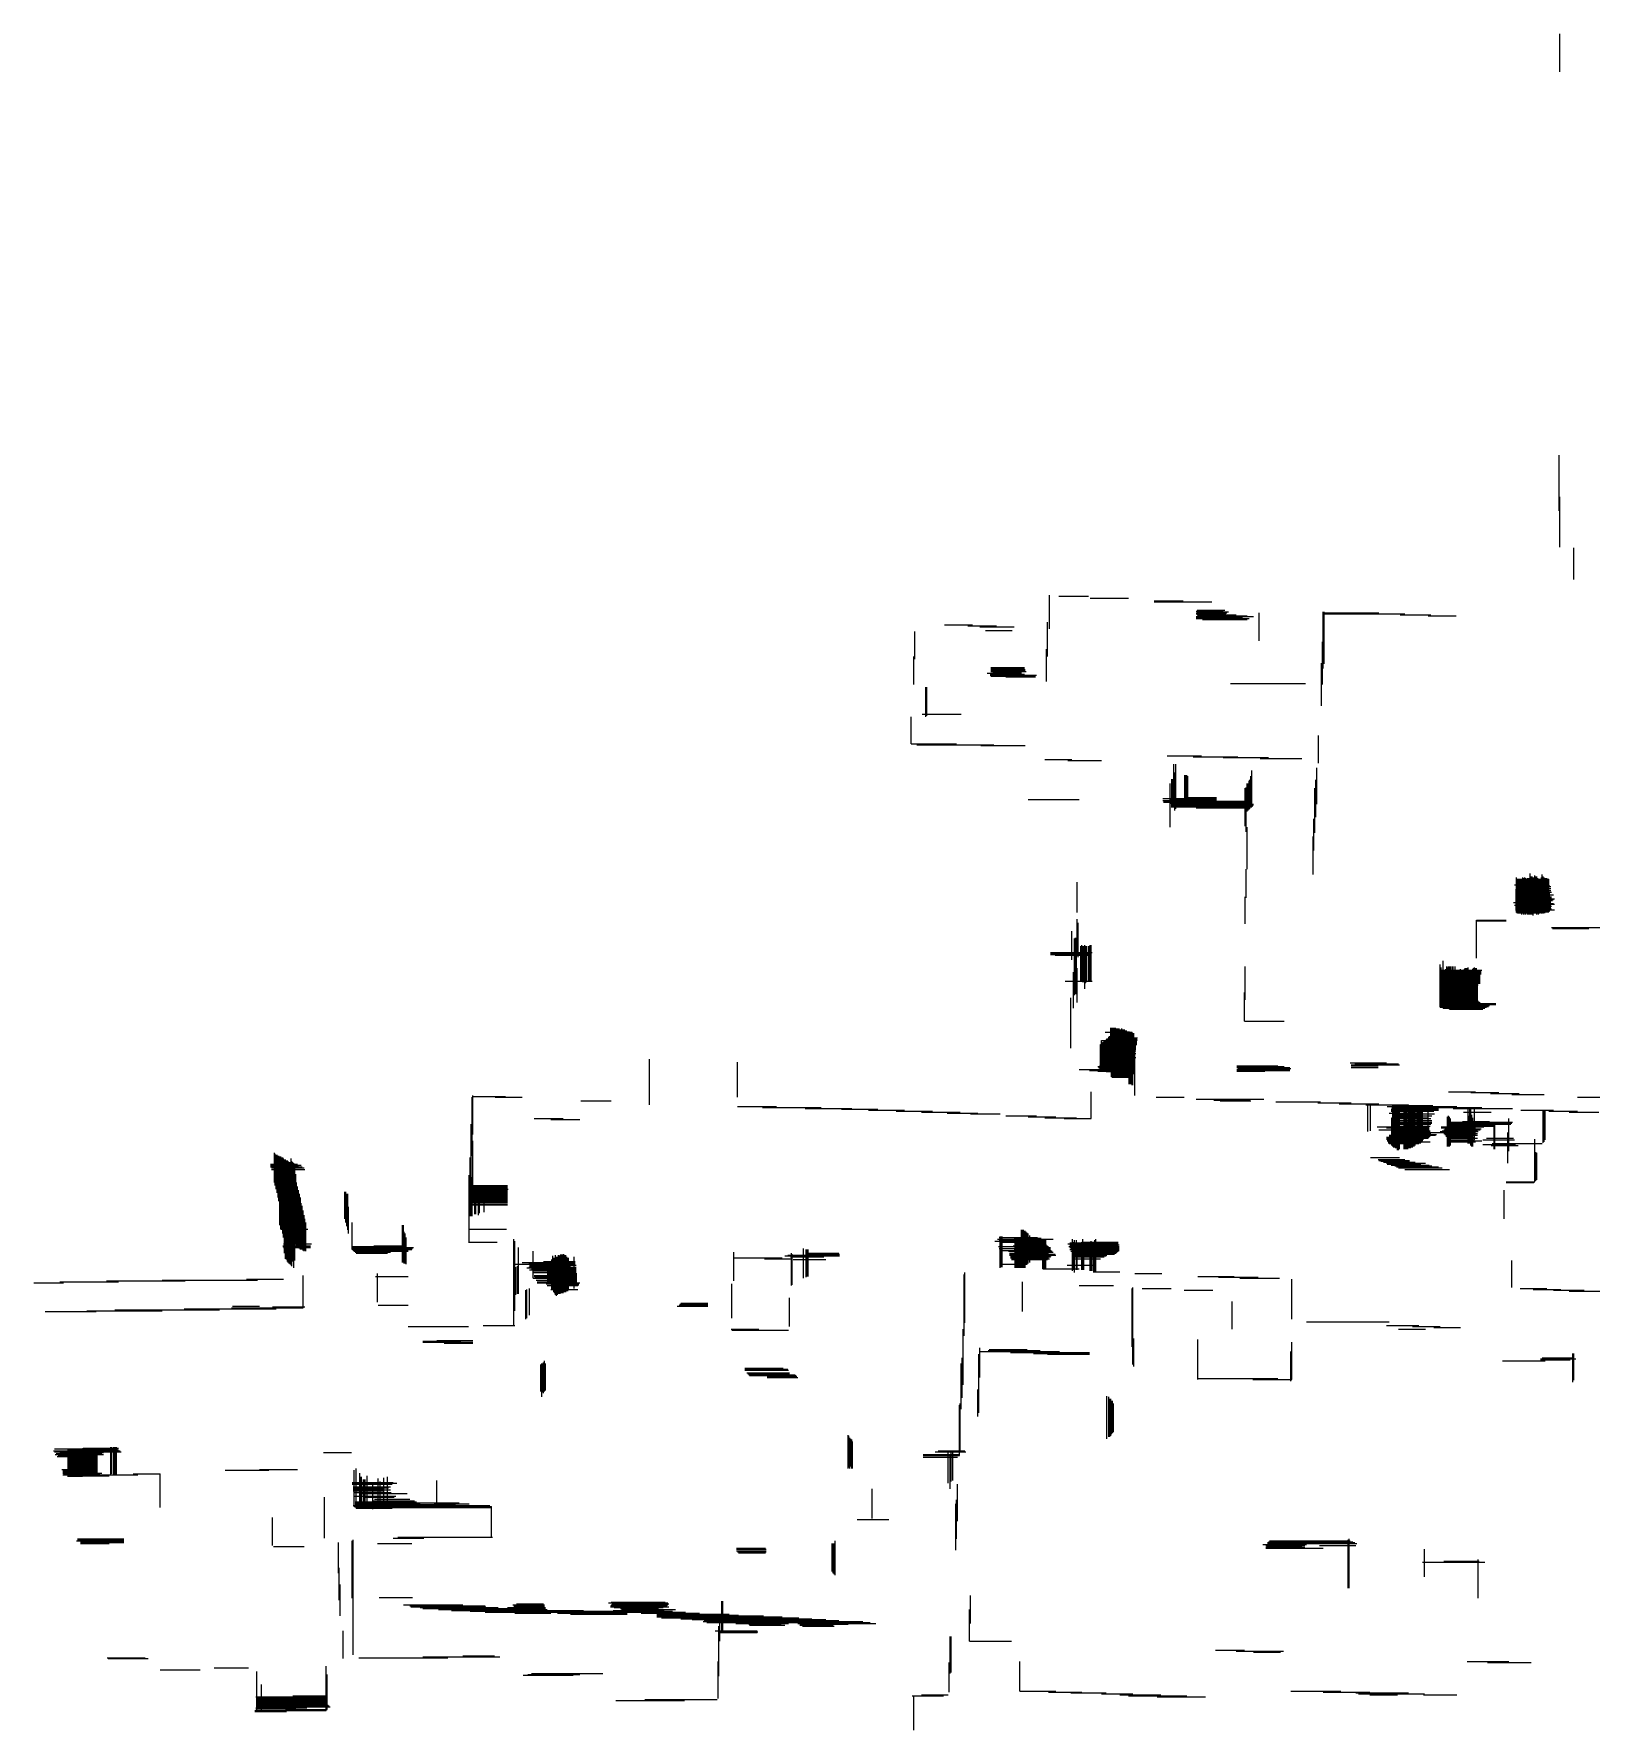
# Model space of a CAD drawing. Extents: x -17.4 to 24.4, y -13.4 to 16.4.
# Drawn here: x -17.36 to -0.58, y -13.03 to 5.25 of the extents above; entities that cross this region are included whole.
import ezdxf

# ---------------------------------------------------------------- set-up
doc = ezdxf.new("R2010")
doc.units = 0
doc.layers.add('1-0_REZ', color=7, linetype='CONTINUOUS')

msp = doc.modelspace()

# ---------------------------------------------------------------- linework, layer by layer
at = {"layer": '1-0_REZ'}
for p, q in [((-0.92, 4.84), (-0.92, 5.25)), ((-0.93, 0.11), (-0.93, 0.71)), ((-0.92, -0.28), (-0.92, 0.26)), ((-0.77, -0.63), (-0.77, -0.29)), ((-6.42, -1.16), (-6.42, -0.8)), ((-6.32, -0.81), (-6, -0.81)), ((-5.98, -0.83), (-5.57, -0.83)), ((-5.29, -0.86), (-4.98, -0.86)), ((-5.29, -0.87), (-4.67, -0.87)), ((-6.44, -1.46), (-6.44, -1.09)), ((-4.84, -0.97), (-4.55, -0.97)), ((-4.84, -0.99), (-4.51, -0.99)), ((-4.84, -1), (-4.52, -1)), ((-4.84, -1.03), (-4.22, -1.03)), ((-4.84, -1.04), (-4.34, -1.04)), ((-4.84, -1.05), (-4.27, -1.05)), ((-4.83, -0.96), (-4.53, -0.96)), ((-4.83, -0.98), (-4.49, -0.98)), ((-4.83, -1.01), (-4.41, -1.01)), ((-4.82, -1.02), (-4.29, -1.02)), ((-4.77, -1.06), (-4.29, -1.06)), ((-4.16, -1.29), (-4.16, -0.99)), ((-3.47, -1.59), (-3.47, -0.98)), ((-3.46, -1.54), (-3.46, -0.98)), ((-3.46, -0.99), (-2.87, -0.99)), ((-3.46, -1), (-2.59, -1)), ((-2.64, -1.01), (-2.31, -1.01)), ((-2.34, -1.02), (-2.04, -1.02)), ((-7.87, -1.49), (-7.87, -1.19)), ((-7.55, -1.12), (-7.25, -1.12)), ((-7.3, -1.13), (-6.99, -1.13)), ((-7.17, -1.14), (-6.8, -1.14)), ((-7.11, -1.18), (-6.82, -1.18)), ((-7.88, -1.76), (-7.88, -1.46)), ((-6.45, -1.73), (-6.45, -1.38)), ((-3.48, -1.76), (-3.48, -1.3)), ((-7.09, -1.64), (-6.72, -1.64)), ((-7.05, -1.58), (-6.69, -1.58)), ((-7.05, -1.59), (-6.69, -1.59)), ((-7.05, -1.6), (-6.68, -1.6)), ((-7.05, -1.61), (-6.68, -1.61)), ((-7.05, -1.62), (-6.67, -1.62)), ((-7.03, -1.63), (-6.72, -1.63)), ((-3.49, -1.99), (-3.49, -1.53)), ((-7.75, -2.11), (-7.75, -1.79)), ((-7.74, -2.1), (-7.74, -1.79)), ((-7.06, -1.65), (-6.69, -1.65)), ((-7.06, -1.66), (-6.56, -1.66)), ((-7.05, -1.67), (-6.57, -1.67)), ((-6.89, -1.68), (-6.57, -1.68)), ((-4.47, -1.75), (-3.66, -1.75)), ((-7.91, -2.4), (-7.91, -2.11)), ((-7.79, -2.08), (-7.37, -2.08)), ((-3.52, -2.61), (-3.52, -2.31)), ((-7.91, -2.4), (-7.42, -2.4)), ((-7.85, -2.41), (-7.02, -2.41)), ((-7.16, -2.42), (-6.68, -2.42)), ((-5.15, -2.53), (-4.78, -2.53)), ((-4.87, -2.54), (-4.39, -2.54)), ((-4.55, -2.55), (-4.06, -2.55)), ((-6.47, -2.57), (-6.18, -2.57)), ((-6.22, -2.58), (-5.86, -2.58)), ((-5.08, -3.08), (-5.08, -2.62)), ((-5.07, -3.12), (-5.07, -2.71)), ((-5.06, -3.1), (-5.06, -2.62)), ((-4.96, -3.08), (-4.96, -2.74)), ((-4.95, -3.08), (-4.95, -2.74)), ((-4.94, -3.08), (-4.94, -2.74)), ((-4.24, -3.08), (-4.24, -2.69)), ((-4.15, -2.56), (-3.7, -2.56)), ((-3.54, -3.05), (-3.54, -2.66)), ((-5.12, -3.3), (-5.12, -2.83)), ((-5.1, -3.08), (-5.1, -2.78)), ((-5.09, -3.08), (-5.09, -2.78)), ((-4.93, -3.08), (-4.93, -2.75)), ((-4.31, -3.29), (-4.31, -2.88)), ((-4.3, -3.35), (-4.3, -2.87)), ((-4.29, -3.13), (-4.29, -2.83)), ((-4.28, -3.12), (-4.28, -2.83)), ((-4.27, -3.11), (-4.27, -2.8)), ((-4.26, -3.1), (-4.26, -2.79)), ((-4.25, -3.08), (-4.25, -2.75)), ((-3.56, -3.36), (-3.56, -2.88)), ((-3.55, -3.19), (-3.55, -2.79)), ((-6.65, -3), (-6.1, -3)), ((-5.2, -2.99), (-4.62, -2.99)), ((-5.2, -3.01), (-4.62, -3.01)), ((-5.19, -3.02), (-4.24, -3.02)), ((-5.19, -3.03), (-4.24, -3.03)), ((-5.12, -3), (-4.62, -3)), ((-5.12, -3.04), (-4.24, -3.04)), ((-5.11, -3.05), (-4.22, -3.05)), ((-5.11, -3.06), (-4.22, -3.06)), ((-5.11, -3.07), (-4.23, -3.07)), ((-5.11, -3.08), (-4.24, -3.08)), ((-4.97, -2.98), (-4.62, -2.98)), ((-4.84, -3.09), (-4.26, -3.09)), ((-3.57, -3.55), (-3.57, -3.21)), ((-4.29, -3.75), (-4.29, -3.3)), ((-3.58, -3.81), (-3.58, -3.4)), ((-4.3, -4.06), (-4.3, -3.75)), ((-1.24, -4.24), (-1.24, -3.8)), ((-1.23, -4.24), (-1.23, -3.83)), ((-1.22, -4.24), (-1.22, -3.83)), ((-1.19, -4.23), (-1.19, -3.82)), ((-1.18, -4.23), (-1.18, -3.83)), ((-1.17, -4.24), (-1.17, -3.83)), ((-1.11, -4.22), (-1.11, -3.81)), ((-1.1, -4.23), (-1.1, -3.83)), ((-6.12, -4.22), (-6.12, -3.89)), ((-1.41, -3.92), (-1.04, -3.92)), ((-1.4, -3.97), (-1.04, -3.97)), ((-1.4, -3.98), (-1.02, -3.98)), ((-1.4, -3.99), (-1.04, -3.99)), ((-1.4, -4), (-1.01, -4)), ((-1.4, -4.01), (-1.03, -4.01)), ((-1.4, -4.02), (-1.03, -4.02)), ((-1.39, -4.22), (-1.39, -3.84)), ((-1.39, -3.88), (-1.07, -3.88)), ((-1.39, -3.95), (-1.04, -3.95)), ((-1.39, -3.96), (-1.02, -3.96)), ((-1.38, -3.86), (-1.04, -3.86)), ((-1.38, -4.21), (-1.38, -3.86)), ((-1.38, -3.93), (-1.03, -3.93)), ((-1.38, -3.94), (-1.02, -3.94)), ((-1.37, -3.87), (-1.07, -3.87)), ((-1.37, -4.23), (-1.37, -3.87)), ((-1.36, -4.23), (-1.36, -3.87)), ((-1.35, -4.23), (-1.35, -3.86)), ((-1.34, -4.23), (-1.34, -3.87)), ((-1.33, -4.24), (-1.33, -3.87)), ((-1.32, -4.23), (-1.32, -3.84)), ((-1.31, -4.24), (-1.31, -3.85)), ((-1.3, -4.23), (-1.3, -3.84)), ((-1.29, -4.24), (-1.29, -3.85)), ((-1.28, -4.23), (-1.28, -3.86)), ((-1.27, -4.24), (-1.27, -3.85)), ((-1.26, -4.24), (-1.26, -3.85)), ((-1.25, -4.24), (-1.25, -3.85)), ((-1.21, -4.25), (-1.21, -3.84)), ((-1.2, -4.23), (-1.2, -3.84)), ((-1.16, -4.23), (-1.16, -3.85)), ((-1.15, -4.24), (-1.15, -3.86)), ((-1.14, -4.23), (-1.14, -3.86)), ((-1.13, -4.22), (-1.13, -3.86)), ((-1.12, -4.23), (-1.12, -3.84)), ((-1.09, -4.21), (-1.09, -3.84)), ((-1.08, -4.22), (-1.08, -3.85)), ((-1.07, -4.21), (-1.07, -3.85)), ((-1.06, -4.21), (-1.06, -3.85)), ((-1.05, -4.21), (-1.05, -3.86)), ((-1.04, -4.21), (-1.04, -3.86)), ((-4.31, -4.34), (-4.31, -4.05)), ((-1.42, -4.11), (-1.02, -4.11)), ((-1.41, -4.14), (-1.02, -4.14)), ((-1.4, -4.03), (-0.99, -4.03)), ((-1.4, -4.04), (-1.03, -4.04)), ((-1.4, -4.05), (-1.01, -4.05)), ((-1.4, -4.06), (-1.01, -4.06)), ((-1.4, -4.07), (-0.98, -4.07)), ((-1.4, -4.08), (-0.99, -4.08)), ((-1.4, -4.09), (-1, -4.09)), ((-1.4, -4.1), (-1.02, -4.1)), ((-1.4, -4.12), (-0.99, -4.12)), ((-1.4, -4.13), (-0.98, -4.13)), ((-1.4, -4.15), (-1.01, -4.15)), ((-1.4, -4.16), (-1.02, -4.16)), ((-1.4, -4.17), (-1.02, -4.17)), ((-1.4, -4.18), (-1.01, -4.18)), ((-1.4, -4.19), (-0.98, -4.19)), ((-1.39, -4.2), (-1.03, -4.2)), ((-6.12, -4.65), (-6.12, -4.29)), ((-6.11, -4.7), (-6.11, -4.33)), ((-1.82, -4.3), (-1.5, -4.3)), ((-1.82, -4.71), (-1.82, -4.3)), ((-1.82, -4.31), (-1.5, -4.31)), ((-1.39, -4.22), (-1.08, -4.22)), ((-1.38, -4.21), (-1.04, -4.21)), ((-1.01, -4.38), (-0.23, -4.38)), ((-6.18, -4.73), (-6.18, -4.42)), ((-6.15, -5.11), (-6.15, -4.5)), ((-6.14, -5.1), (-6.14, -4.49)), ((-6.13, -5.1), (-6.13, -4.49)), ((-6.07, -4.96), (-6.07, -4.57)), ((-6.04, -5.04), (-6.04, -4.57)), ((-5.98, -4.96), (-5.98, -4.57)), ((-5.97, -4.96), (-5.97, -4.57)), ((-1, -4.39), (-0.61, -4.39)), ((-6.41, -4.65), (-5.96, -4.65)), ((-6.41, -4.66), (-6, -4.66)), ((-6.41, -4.67), (-5.98, -4.67)), ((-6.36, -4.68), (-5.98, -4.68)), ((-6.08, -4.95), (-6.08, -4.58)), ((-6.06, -4.97), (-6.06, -4.58)), ((-6.05, -4.97), (-6.05, -4.58)), ((-6.03, -4.98), (-6.03, -4.58)), ((-6.02, -4.97), (-6.02, -4.58)), ((-6, -4.96), (-6, -4.58)), ((-5.99, -4.95), (-5.99, -4.58)), ((-2.18, -5.25), (-2.18, -4.74)), ((-6.16, -5.25), (-6.16, -4.86)), ((-6.12, -5.19), (-6.12, -4.82)), ((-4.31, -5.16), (-4.31, -4.8)), ((-2.21, -5.24), (-2.21, -4.78)), ((-2.21, -4.84), (-1.76, -4.84)), ((-2.21, -4.85), (-1.77, -4.85)), ((-2.21, -4.86), (-1.77, -4.86)), ((-2.21, -4.87), (-1.77, -4.87)), ((-2.21, -4.88), (-1.77, -4.88)), ((-2.21, -4.89), (-1.78, -4.89)), ((-2.21, -4.9), (-1.78, -4.9)), ((-2.21, -4.91), (-1.78, -4.91)), ((-2.21, -4.92), (-1.78, -4.92)), ((-2.21, -4.93), (-1.78, -4.93)), ((-2.2, -5.24), (-2.2, -4.81)), ((-2.17, -5.24), (-2.17, -4.84)), ((-2.16, -5.23), (-2.16, -4.84)), ((-2.15, -5.24), (-2.15, -4.83)), ((-2.14, -5.24), (-2.14, -4.8)), ((-2.13, -5.25), (-2.13, -4.81)), ((-2.12, -5.25), (-2.12, -4.8)), ((-2.11, -5.26), (-2.11, -4.8)), ((-2.1, -5.26), (-2.1, -4.8)), ((-2.09, -5.26), (-2.09, -4.84)), ((-2.08, -5.26), (-2.08, -4.8)), ((-2.07, -5.26), (-2.07, -4.8)), ((-2.06, -5.26), (-2.06, -4.84)), ((-2.05, -5.26), (-2.05, -4.8)), ((-2.04, -5.26), (-2.04, -4.84)), ((-2.03, -5.26), (-2.03, -4.84)), ((-2.02, -5.26), (-2.02, -4.84)), ((-2.01, -5.26), (-2.01, -4.84)), ((-2, -5.26), (-2, -4.84)), ((-1.99, -5.26), (-1.99, -4.83)), ((-1.98, -5.26), (-1.98, -4.84)), ((-1.97, -5.26), (-1.97, -4.84)), ((-1.96, -5.26), (-1.96, -4.84)), ((-1.95, -5.26), (-1.95, -4.83)), ((-1.94, -5.26), (-1.94, -4.82)), ((-1.93, -5.26), (-1.93, -4.82)), ((-1.92, -5.26), (-1.92, -4.82)), ((-1.91, -5.26), (-1.91, -4.81)), ((-1.9, -5.26), (-1.9, -4.84)), ((-1.89, -5.26), (-1.89, -4.84)), ((-1.88, -5.26), (-1.88, -4.84)), ((-1.87, -5.26), (-1.87, -4.84)), ((-1.86, -5.26), (-1.86, -4.83)), ((-1.85, -5.26), (-1.85, -4.82)), ((-1.84, -5.26), (-1.84, -4.81)), ((-1.83, -5.26), (-1.83, -4.82)), ((-1.82, -5.26), (-1.82, -4.82)), ((-1.81, -5.26), (-1.81, -4.84)), ((-6.25, -4.96), (-5.96, -4.96)), ((-4.32, -5.39), (-4.32, -5.08)), ((-2.21, -4.94), (-1.78, -4.94)), ((-2.21, -4.95), (-1.78, -4.95)), ((-2.21, -4.96), (-1.78, -4.96)), ((-2.21, -4.97), (-1.78, -4.97)), ((-2.21, -4.98), (-1.78, -4.98)), ((-2.21, -4.99), (-1.81, -4.99)), ((-2.21, -5), (-1.8, -5)), ((-2.21, -5.01), (-1.81, -5.01)), ((-2.21, -5.02), (-1.81, -5.02)), ((-2.21, -5.03), (-1.81, -5.03)), ((-2.21, -5.04), (-1.81, -5.04)), ((-2.21, -5.05), (-1.82, -5.05)), ((-2.21, -5.06), (-1.81, -5.06)), ((-2.21, -5.07), (-1.81, -5.07)), ((-2.21, -5.08), (-1.81, -5.08)), ((-2.21, -5.09), (-1.81, -5.09)), ((-2.21, -5.1), (-1.81, -5.1)), ((-2.21, -5.11), (-1.81, -5.11)), ((-6.19, -5.68), (-6.19, -5.14)), ((-2.21, -5.12), (-1.81, -5.12)), ((-2.21, -5.13), (-1.81, -5.13)), ((-2.21, -5.14), (-1.81, -5.14)), ((-2.21, -5.15), (-1.81, -5.15)), ((-2.21, -5.16), (-1.81, -5.16)), ((-2.21, -5.17), (-1.8, -5.17)), ((-2.21, -5.18), (-1.79, -5.18)), ((-2.21, -5.19), (-1.78, -5.19)), ((-2.21, -5.2), (-1.61, -5.2)), ((-2.21, -5.21), (-1.61, -5.21)), ((-2.21, -5.22), (-1.68, -5.22)), ((-2.21, -5.23), (-1.69, -5.23)), ((-2.21, -5.24), (-1.71, -5.24)), ((-2.18, -5.25), (-1.73, -5.25)), ((-2.11, -5.26), (-1.75, -5.26)), ((-5.76, -5.94), (-5.76, -5.46)), ((-5.75, -5.99), (-5.75, -5.46)), ((-5.74, -6), (-5.74, -5.46)), ((-5.73, -6), (-5.73, -5.46)), ((-5.72, -6), (-5.72, -5.46)), ((-5.71, -6), (-5.71, -5.46)), ((-5.7, -6), (-5.7, -5.47)), ((-5.69, -6), (-5.69, -5.47)), ((-5.68, -6), (-5.68, -5.47)), ((-5.67, -6), (-5.67, -5.47)), ((-5.66, -6), (-5.66, -5.48)), ((-5.65, -6), (-5.65, -5.48)), ((-5.64, -6), (-5.64, -5.47)), ((-5.63, -6), (-5.63, -5.48)), ((-5.62, -6), (-5.62, -5.48)), ((-5.61, -6), (-5.61, -5.48)), ((-4.32, -5.39), (-3.89, -5.39)), ((-5.87, -5.64), (-5.48, -5.64)), ((-5.87, -5.93), (-5.87, -5.64)), ((-5.86, -5.6), (-5.48, -5.6)), ((-5.86, -5.93), (-5.86, -5.6)), ((-5.86, -5.65), (-5.49, -5.65)), ((-5.86, -5.66), (-5.49, -5.66)), ((-5.85, -5.62), (-5.48, -5.62)), ((-5.85, -5.93), (-5.85, -5.62)), ((-5.85, -5.63), (-5.48, -5.63)), ((-5.84, -5.93), (-5.84, -5.63)), ((-5.83, -5.61), (-5.48, -5.61)), ((-5.83, -5.93), (-5.83, -5.61)), ((-5.82, -5.51), (-5.53, -5.51)), ((-5.82, -5.93), (-5.82, -5.62)), ((-5.81, -5.59), (-5.47, -5.59)), ((-5.81, -5.93), (-5.81, -5.59)), ((-5.8, -5.58), (-5.48, -5.58)), ((-5.8, -5.94), (-5.8, -5.58)), ((-5.79, -5.94), (-5.79, -5.58)), ((-5.78, -5.94), (-5.78, -5.56)), ((-5.78, -5.57), (-5.47, -5.57)), ((-5.77, -5.94), (-5.77, -5.55)), ((-5.6, -6), (-5.6, -5.49)), ((-5.59, -6), (-5.59, -5.49)), ((-5.58, -6), (-5.58, -5.5)), ((-5.57, -6), (-5.57, -5.5)), ((-5.56, -6.07), (-5.56, -5.5)), ((-5.55, -6.07), (-5.55, -5.51)), ((-5.54, -6.07), (-5.54, -5.51)), ((-5.53, -6.08), (-5.53, -5.51)), ((-5.52, -6.08), (-5.52, -5.52)), ((-5.51, -5.96), (-5.51, -5.52)), ((-5.5, -6.19), (-5.5, -5.57)), ((-10.73, -6.29), (-10.73, -5.8)), ((-9.78, -6.21), (-9.78, -5.83)), ((-5.87, -5.67), (-5.49, -5.67)), ((-5.87, -5.7), (-5.5, -5.7)), ((-5.87, -5.76), (-5.5, -5.76)), ((-5.87, -5.81), (-5.5, -5.81)), ((-5.87, -5.84), (-5.5, -5.84)), ((-5.86, -5.68), (-5.49, -5.68)), ((-5.86, -5.69), (-5.49, -5.69)), ((-5.86, -5.71), (-5.49, -5.71)), ((-5.86, -5.72), (-5.5, -5.72)), ((-5.86, -5.73), (-5.5, -5.73)), ((-5.86, -5.74), (-5.49, -5.74)), ((-5.86, -5.75), (-5.5, -5.75)), ((-5.86, -5.77), (-5.51, -5.77)), ((-5.86, -5.78), (-5.49, -5.78)), ((-5.86, -5.79), (-5.53, -5.79)), ((-5.86, -5.82), (-5.52, -5.82)), ((-5.85, -5.8), (-5.5, -5.8)), ((-5.85, -5.83), (-5.53, -5.83)), ((-3.18, -5.84), (-2.79, -5.84)), ((-6.1, -5.91), (-5.51, -5.91)), ((-5.99, -5.92), (-5.52, -5.92)), ((-5.9, -5.88), (-5.5, -5.88)), ((-5.9, -5.93), (-5.5, -5.93)), ((-5.89, -5.89), (-5.5, -5.89)), ((-5.88, -5.87), (-5.5, -5.87)), ((-5.88, -5.9), (-5.5, -5.9)), ((-5.87, -5.86), (-5.5, -5.86)), ((-5.86, -5.85), (-5.5, -5.85)), ((-4.4, -5.87), (-3.96, -5.87)), ((-4.4, -5.88), (-3.89, -5.88)), ((-4.4, -5.89), (-3.83, -5.89)), ((-4.4, -5.91), (-3.83, -5.91)), ((-4.4, -5.92), (-3.83, -5.92)), ((-4.4, -5.93), (-4.1, -5.93)), ((-4.39, -5.9), (-3.82, -5.9)), ((-3.17, -5.86), (-2.65, -5.86)), ((-3.17, -5.87), (-2.88, -5.87)), ((-3.17, -5.89), (-2.88, -5.89)), ((-3.13, -5.85), (-2.66, -5.85)), ((-12.64, -6.84), (-12.64, -6.21)), ((-12.63, -6.61), (-12.63, -6.19)), ((-12.63, -6.2), (-12.28, -6.2)), ((-12.39, -6.21), (-12.1, -6.21)), ((-5.97, -6.44), (-5.97, -6.15)), ((-5.27, -6.21), (-4.97, -6.21)), ((-2.12, -6.15), (-1.83, -6.15)), ((-1.88, -6.16), (-1.58, -6.16)), ((-1.67, -6.17), (-1.36, -6.17)), ((-1.44, -6.18), (-1.09, -6.18)), ((-0.73, -6.21), (-0.44, -6.21)), ((-11.47, -6.25), (-11.14, -6.25)), ((-9.78, -6.31), (-9.36, -6.31)), ((-9.51, -6.32), (-8.88, -6.32)), ((-9.05, -6.33), (-8.55, -6.33)), ((-8.66, -6.34), (-8.27, -6.34)), ((-8.37, -6.35), (-7.98, -6.35)), ((-8.07, -6.36), (-7.68, -6.36)), ((-7.8, -6.37), (-7.38, -6.37)), ((-7.52, -6.38), (-7.19, -6.38)), ((-7.27, -6.39), (-6.95, -6.39)), ((-4.84, -6.23), (-4.11, -6.23)), ((-4.65, -6.24), (-4.26, -6.24)), ((-4.58, -6.25), (-4.25, -6.25)), ((-3.98, -6.26), (-3.5, -6.26)), ((-3.53, -6.27), (-3.17, -6.27)), ((-3.3, -6.28), (-2.87, -6.28)), ((-3.01, -6.29), (-2.55, -6.29)), ((-2.99, -6.58), (-2.99, -6.28)), ((-2.96, -6.57), (-2.96, -6.28)), ((-2.78, -6.31), (-2.03, -6.31)), ((-2.76, -6.38), (-2.41, -6.38)), ((-2.74, -6.34), (-2.23, -6.34)), ((-2.74, -6.35), (-2.23, -6.35)), ((-2.74, -6.36), (-2.28, -6.36)), ((-2.73, -6.32), (-1.76, -6.32)), ((-2.73, -6.33), (-2.23, -6.33)), ((-2.72, -6.74), (-2.72, -6.29)), ((-2.72, -6.3), (-2.29, -6.3)), ((-2.71, -6.75), (-2.71, -6.29)), ((-2.7, -6.75), (-2.7, -6.29)), ((-2.7, -6.39), (-2.27, -6.39)), ((-2.69, -6.76), (-2.69, -6.29)), ((-2.68, -6.76), (-2.68, -6.29)), ((-2.67, -6.78), (-2.67, -6.29)), ((-2.66, -6.78), (-2.66, -6.29)), ((-2.65, -6.77), (-2.65, -6.29)), ((-2.6, -6.77), (-2.6, -6.29)), ((-2.59, -6.77), (-2.59, -6.29)), ((-2.58, -6.77), (-2.58, -6.29)), ((-2.57, -6.77), (-2.57, -6.29)), ((-2.55, -6.76), (-2.55, -6.29)), ((-2.54, -6.76), (-2.54, -6.3)), ((-2.53, -6.76), (-2.53, -6.3)), ((-2.52, -6.75), (-2.52, -6.3)), ((-2.51, -6.75), (-2.51, -6.3)), ((-2.5, -6.74), (-2.5, -6.3)), ((-2.49, -6.74), (-2.49, -6.3)), ((-2.48, -6.73), (-2.48, -6.3)), ((-2.46, -6.71), (-2.46, -6.3)), ((-2.45, -6.71), (-2.45, -6.3)), ((-2.44, -6.71), (-2.44, -6.3)), ((-2.43, -6.7), (-2.43, -6.3)), ((-2.42, -6.7), (-2.42, -6.3)), ((-2.41, -6.69), (-2.41, -6.3)), ((-2.4, -6.68), (-2.4, -6.3)), ((-2.34, -6.65), (-2.34, -6.3)), ((-2.07, -6.33), (-1.43, -6.33)), ((-1.96, -6.37), (-1.66, -6.37)), ((-1.91, -6.71), (-1.91, -6.32)), ((-1.89, -6.71), (-1.89, -6.32)), ((-1.88, -6.73), (-1.88, -6.32)), ((-1.84, -6.67), (-1.84, -6.32)), ((-1.34, -6.35), (-0.99, -6.35)), ((-1.1, -6.7), (-1.1, -6.35)), ((-1.09, -6.69), (-1.09, -6.35)), ((-1.08, -6.67), (-1.08, -6.35)), ((-1.04, -6.36), (-0.73, -6.36)), ((-0.82, -6.37), (-0.5, -6.37)), ((-12.65, -7.49), (-12.65, -6.5)), ((-11.97, -6.44), (-11.66, -6.44)), ((-11.79, -6.45), (-11.48, -6.45)), ((-6.89, -6.41), (-6.56, -6.41)), ((-6.65, -6.42), (-6.35, -6.42)), ((-6.47, -6.43), (-6.13, -6.43)), ((-6.26, -6.44), (-5.97, -6.44)), ((-2.89, -6.53), (-2.33, -6.53)), ((-2.87, -6.56), (-2.33, -6.56)), ((-2.79, -6.54), (-2.33, -6.54)), ((-2.74, -6.44), (-2.31, -6.44)), ((-2.74, -6.48), (-2.3, -6.48)), ((-2.74, -6.49), (-2.3, -6.49)), ((-2.74, -6.5), (-2.31, -6.5)), ((-2.74, -6.52), (-2.32, -6.52)), ((-2.74, -6.55), (-2.33, -6.55)), ((-2.73, -6.43), (-2.34, -6.43)), ((-2.73, -6.73), (-2.73, -6.43)), ((-2.73, -6.46), (-2.3, -6.46)), ((-2.73, -6.57), (-2.32, -6.57)), ((-2.72, -6.4), (-2.41, -6.4)), ((-2.72, -6.41), (-2.3, -6.41)), ((-2.72, -6.42), (-2.41, -6.42)), ((-2.72, -6.58), (-2.32, -6.58)), ((-2.56, -6.77), (-2.56, -6.48)), ((-2.21, -6.58), (-1.8, -6.58)), ((-2.2, -6.53), (-1.74, -6.53)), ((-2.2, -6.54), (-1.83, -6.54)), ((-2.19, -6.57), (-1.81, -6.57)), ((-2.17, -6.56), (-1.78, -6.56)), ((-2.16, -6.55), (-1.77, -6.55)), ((-2.14, -6.48), (-1.43, -6.48)), ((-2.14, -6.51), (-1.62, -6.51)), ((-2.13, -6.74), (-2.13, -6.42)), ((-2.13, -6.5), (-1.45, -6.5)), ((-2.13, -6.52), (-1.63, -6.52)), ((-2.12, -6.74), (-2.12, -6.41)), ((-2.12, -6.49), (-1.44, -6.49)), ((-2.11, -6.74), (-2.11, -6.42)), ((-2.1, -6.73), (-2.1, -6.44)), ((-1.97, -6.47), (-1.68, -6.47)), ((-1.9, -6.71), (-1.9, -6.41)), ((-1.87, -6.74), (-1.87, -6.4)), ((-1.86, -6.74), (-1.86, -6.43)), ((-1.63, -6.77), (-1.63, -6.48)), ((-1.62, -6.77), (-1.62, -6.48)), ((-1.47, -6.79), (-1.47, -6.44)), ((-12.63, -7.29), (-12.63, -6.68)), ((-2.79, -6.64), (-2.33, -6.64)), ((-2.79, -6.65), (-2.34, -6.65)), ((-2.79, -6.66), (-2.39, -6.66)), ((-2.78, -6.67), (-2.4, -6.67)), ((-2.78, -6.68), (-2.4, -6.68)), ((-2.77, -6.69), (-2.32, -6.69)), ((-2.77, -6.7), (-2.42, -6.7)), ((-2.76, -6.62), (-2.26, -6.62)), ((-2.76, -6.63), (-2.32, -6.63)), ((-2.76, -6.71), (-2.44, -6.71)), ((-2.73, -6.6), (-2.31, -6.6)), ((-2.73, -6.61), (-2.25, -6.61)), ((-2.72, -6.59), (-1.83, -6.59)), ((-2.17, -6.6), (-1.81, -6.6)), ((-2.16, -6.61), (-1.83, -6.61)), ((-2.15, -6.62), (-1.81, -6.62)), ((-2.15, -6.63), (-1.86, -6.63)), ((-2.14, -6.64), (-1.84, -6.64)), ((-2.14, -6.67), (-1.84, -6.67)), ((-2.13, -6.65), (-1.81, -6.65)), ((-2.13, -6.68), (-1.76, -6.68)), ((-2.13, -6.69), (-1.83, -6.69)), ((-1.75, -6.67), (-1.41, -6.67)), ((-1.75, -6.72), (-1.4, -6.72)), ((-1.71, -6.65), (-1.42, -6.65)), ((-1.66, -6.73), (-1.37, -6.73)), ((-1.65, -6.71), (-1.11, -6.71)), ((-1.48, -6.92), (-1.48, -6.59)), ((-1.19, -7.12), (-1.19, -6.66)), ((-14.81, -6.93), (-14.52, -6.93)), ((-14.81, -6.94), (-14.48, -6.94)), ((-14.77, -7.13), (-14.77, -6.81)), ((-14.76, -7.16), (-14.76, -6.82)), ((-14.75, -7.2), (-14.75, -6.83)), ((-14.74, -7.24), (-14.74, -6.83)), ((-14.73, -7.29), (-14.73, -6.84)), ((-14.72, -7.33), (-14.72, -6.84)), ((-14.71, -7.59), (-14.71, -6.85)), ((-14.7, -7.63), (-14.7, -6.85)), ((-14.69, -7.64), (-14.69, -6.86)), ((-14.68, -7.68), (-14.68, -6.86)), ((-14.67, -7.72), (-14.67, -6.87)), ((-14.66, -7.89), (-14.66, -6.88)), ((-14.65, -7.95), (-14.65, -6.88)), ((-14.64, -7.96), (-14.64, -6.89)), ((-14.63, -7.98), (-14.63, -6.89)), ((-14.62, -7.99), (-14.62, -6.9)), ((-14.61, -8), (-14.61, -6.91)), ((-14.6, -8.01), (-14.6, -6.91)), ((-14.59, -8.02), (-14.59, -6.87)), ((-14.58, -8.03), (-14.58, -6.9)), ((-14.57, -7.98), (-14.57, -6.91)), ((-14.56, -8.05), (-14.56, -6.92)), ((-14.55, -7.97), (-14.55, -6.93)), ((-12.66, -7.49), (-12.66, -6.86)), ((-2.96, -6.86), (-2.65, -6.86)), ((-2.88, -6.88), (-2.59, -6.88)), ((-2.87, -6.89), (-2.54, -6.89)), ((-2.85, -6.9), (-2.54, -6.9)), ((-2.82, -6.91), (-2.48, -6.91)), ((-2.79, -6.92), (-2.37, -6.92)), ((-2.78, -6.93), (-2.42, -6.93)), ((-2.74, -6.94), (-2.33, -6.94)), ((-1.18, -7.11), (-1.18, -6.8)), ((-1.17, -7.1), (-1.17, -6.81)), ((-14.81, -6.95), (-14.51, -6.95)), ((-14.81, -6.96), (-14.47, -6.96)), ((-14.8, -6.97), (-14.45, -6.97)), ((-14.8, -6.99), (-14.44, -6.99)), ((-14.54, -7.79), (-14.54, -7.04)), ((-12.67, -7.78), (-12.67, -7.05)), ((-12.64, -7.49), (-12.64, -7.07)), ((-2.7, -6.95), (-2.3, -6.95)), ((-2.68, -6.96), (-2.23, -6.96)), ((-2.66, -6.97), (-2.19, -6.97)), ((-2.59, -6.99), (-2.11, -6.99)), ((-1.5, -7.12), (-1.19, -7.12)), ((-14.53, -7.81), (-14.53, -7.13)), ((-14.52, -7.82), (-14.52, -7.17)), ((-14.51, -7.83), (-14.51, -7.21)), ((-14.5, -7.84), (-14.5, -7.25)), ((-14.49, -7.85), (-14.49, -7.29)), ((-14.01, -7.52), (-14.01, -7.23)), ((-14, -7.56), (-14, -7.23)), ((-13.99, -7.6), (-13.99, -7.25)), ((-13.98, -7.64), (-13.98, -7.25)), ((-12.67, -7.16), (-12.26, -7.16)), ((-12.67, -7.17), (-12.26, -7.17)), ((-12.67, -7.18), (-12.26, -7.18)), ((-12.67, -7.19), (-12.26, -7.19)), ((-12.67, -7.2), (-12.25, -7.2)), ((-12.67, -7.21), (-12.26, -7.21)), ((-12.67, -7.22), (-12.26, -7.22)), ((-12.67, -7.23), (-12.26, -7.23)), ((-12.67, -7.24), (-12.26, -7.24)), ((-12.67, -7.25), (-12.26, -7.25)), ((-12.67, -7.26), (-12.26, -7.26)), ((-12.67, -7.27), (-12.26, -7.27)), ((-12.67, -7.28), (-12.26, -7.28)), ((-12.67, -7.29), (-12.26, -7.29)), ((-12.67, -7.3), (-12.26, -7.3)), ((-12.67, -7.31), (-12.26, -7.31)), ((-12.61, -7.47), (-12.61, -7.16)), ((-12.6, -7.47), (-12.6, -7.16)), ((-12.57, -7.48), (-12.57, -7.16)), ((-12.56, -7.46), (-12.56, -7.16)), ((-12.51, -7.45), (-12.51, -7.16)), ((-1.52, -7.52), (-1.52, -7.21)), ((-1.5, -7.13), (-1.2, -7.13)), ((-14.48, -7.85), (-14.48, -7.35)), ((-14.47, -7.85), (-14.47, -7.38)), ((-14.46, -7.86), (-14.46, -7.43)), ((-14.45, -7.87), (-14.45, -7.48)), ((-13.97, -7.68), (-13.97, -7.39)), ((-12.67, -7.32), (-12.26, -7.32)), ((-12.67, -7.33), (-12.26, -7.33)), ((-12.67, -7.34), (-12.26, -7.34)), ((-12.67, -7.36), (-12.26, -7.36)), ((-12.67, -7.37), (-12.26, -7.37)), ((-14.7, -7.63), (-14.41, -7.63)), ((-14.44, -7.86), (-14.44, -7.52)), ((-14.43, -7.87), (-14.43, -7.56)), ((-13.93, -7.85), (-13.93, -7.56)), ((-13.39, -7.99), (-13.39, -7.59)), ((-13.38, -7.99), (-13.38, -7.59)), ((-13.37, -8), (-13.37, -7.66)), ((-12.68, -7.63), (-12.27, -7.63)), ((-6.72, -8.05), (-6.72, -7.64)), ((-6.71, -8.05), (-6.71, -7.64)), ((-6.7, -8.05), (-6.7, -7.64)), ((-6.69, -8.05), (-6.69, -7.65)), ((-6.68, -8.05), (-6.68, -7.65)), ((-6.67, -8.01), (-6.67, -7.66)), ((-6.66, -8.01), (-6.66, -7.67)), ((-14.68, -7.81), (-14.38, -7.81)), ((-14.68, -7.82), (-14.38, -7.82)), ((-14.67, -7.79), (-14.37, -7.79)), ((-14.67, -7.83), (-14.38, -7.83)), ((-13.93, -7.82), (-13.35, -7.82)), ((-13.93, -7.83), (-13.27, -7.83)), ((-13.93, -7.84), (-13.28, -7.84)), ((-13.93, -7.85), (-13.29, -7.85)), ((-13.92, -7.86), (-13.33, -7.86)), ((-13.7, -7.81), (-13.35, -7.81)), ((-13.36, -8), (-13.36, -7.68)), ((-13.35, -8.01), (-13.35, -7.72)), ((-12.68, -7.77), (-12.37, -7.77)), ((-12.19, -8.67), (-12.19, -7.74)), ((-12.18, -8.51), (-12.18, -7.76)), ((-12.14, -8.33), (-12.14, -7.83)), ((-9.07, -8.16), (-9.07, -7.84)), ((-9.04, -8.15), (-9.04, -7.85)), ((-9.03, -8.14), (-9.03, -7.85)), ((-9.02, -8.14), (-9.02, -7.85)), ((-7.01, -7.76), (-6.46, -7.76)), ((-6.98, -7.74), (-6.38, -7.74)), ((-6.97, -7.82), (-6.43, -7.82)), ((-6.96, -7.72), (-6.55, -7.72)), ((-6.96, -7.75), (-6.46, -7.75)), ((-6.96, -7.84), (-6.41, -7.84)), ((-6.95, -8.05), (-6.95, -7.71)), ((-6.95, -7.77), (-6.46, -7.77)), ((-6.95, -7.86), (-6.4, -7.86)), ((-6.94, -8.04), (-6.94, -7.71)), ((-6.93, -8.04), (-6.93, -7.71)), ((-6.81, -7.81), (-6.44, -7.81)), ((-6.8, -7.73), (-6.51, -7.73)), ((-6.8, -7.85), (-6.41, -7.85)), ((-6.79, -8.05), (-6.79, -7.72)), ((-6.79, -7.78), (-6.46, -7.78)), ((-6.79, -7.83), (-6.41, -7.83)), ((-6.78, -8.05), (-6.78, -7.72)), ((-6.78, -7.79), (-6.47, -7.79)), ((-6.78, -7.8), (-6.45, -7.8)), ((-6.77, -8.05), (-6.77, -7.72)), ((-6.76, -8.05), (-6.76, -7.72)), ((-6.75, -8.05), (-6.75, -7.72)), ((-6.74, -8.05), (-6.74, -7.72)), ((-6.73, -8.05), (-6.73, -7.72)), ((-6.65, -8), (-6.65, -7.68)), ((-6.63, -7.99), (-6.63, -7.7)), ((-6.49, -8.06), (-6.49, -7.74)), ((-6.48, -8.06), (-6.48, -7.74)), ((-6.47, -8.06), (-6.47, -7.74)), ((-6.46, -8.06), (-6.46, -7.75)), ((-6.22, -7.79), (-5.68, -7.79)), ((-6.21, -7.82), (-5.67, -7.82)), ((-6.2, -7.78), (-5.68, -7.78)), ((-6.2, -7.8), (-5.67, -7.8)), ((-6.2, -7.81), (-5.68, -7.81)), ((-6.2, -7.83), (-5.67, -7.83)), ((-6.2, -7.85), (-5.67, -7.85)), ((-6.19, -7.84), (-5.67, -7.84)), ((-6.18, -7.86), (-5.67, -7.86)), ((-6.17, -8.08), (-6.17, -7.74)), ((-6.16, -8.07), (-6.16, -7.77)), ((-6.15, -8.1), (-6.15, -7.75)), ((-6.13, -8.07), (-6.13, -7.75)), ((-6.12, -8.07), (-6.12, -7.78)), ((-6.07, -7.77), (-5.68, -7.77)), ((-6.07, -8.07), (-6.07, -7.77)), ((-6.06, -8.07), (-6.06, -7.74)), ((-6.05, -8.07), (-6.05, -7.77)), ((-5.98, -8.08), (-5.98, -7.77)), ((-5.97, -8.08), (-5.97, -7.76)), ((-5.96, -8.08), (-5.96, -7.78)), ((-5.94, -8.09), (-5.94, -7.79)), ((-5.93, -8.1), (-5.93, -7.75)), ((-5.92, -8.09), (-5.92, -7.74)), ((-13.91, -7.87), (-13.33, -7.87)), ((-13.9, -7.88), (-13.52, -7.88)), ((-13.89, -7.89), (-13.55, -7.89)), ((-12.19, -8.01), (-11.53, -8.01)), ((-12.17, -8.34), (-12.17, -8.04)), ((-12.15, -8.33), (-12.15, -8.03)), ((-12.1, -7.99), (-11.53, -7.99)), ((-12.03, -8), (-11.53, -8)), ((-12.03, -8.04), (-11.52, -8.04)), ((-12.02, -8.02), (-11.52, -8.02)), ((-12.02, -8.03), (-11.58, -8.03)), ((-11.98, -8.16), (-11.98, -7.87)), ((-11.87, -7.98), (-11.53, -7.98)), ((-11.78, -8.29), (-11.78, -7.96)), ((-11.77, -8.29), (-11.77, -7.92)), ((-11.76, -8.31), (-11.76, -7.94)), ((-11.75, -8.32), (-11.75, -7.94)), ((-11.74, -8.34), (-11.74, -7.91)), ((-11.73, -8.35), (-11.73, -7.93)), ((-11.72, -8.34), (-11.72, -7.93)), ((-11.71, -8.33), (-11.71, -7.91)), ((-11.7, -8.33), (-11.7, -7.92)), ((-11.69, -8.33), (-11.69, -7.91)), ((-11.68, -8.32), (-11.68, -7.9)), ((-11.67, -8.32), (-11.67, -7.91)), ((-11.66, -8.32), (-11.66, -7.9)), ((-11.65, -8.31), (-11.65, -7.9)), ((-11.64, -8.31), (-11.64, -7.91)), ((-11.63, -8.31), (-11.63, -7.91)), ((-11.62, -8.3), (-11.62, -7.93)), ((-11.61, -8.3), (-11.61, -7.94)), ((-11.6, -8.29), (-11.6, -7.94)), ((-11.54, -8.27), (-11.54, -7.93)), ((-9.82, -8.19), (-9.82, -7.88)), ((-9.82, -7.94), (-9.3, -7.94)), ((-9.49, -7.95), (-9.19, -7.95)), ((-9.27, -7.92), (-8.68, -7.92)), ((-9.24, -7.91), (-8.68, -7.91)), ((-9.21, -7.93), (-8.85, -7.93)), ((-9.2, -8.24), (-9.2, -7.89)), ((-9.19, -8.23), (-9.19, -7.9)), ((-9.18, -7.96), (-8.83, -7.96)), ((-9.04, -7.89), (-8.69, -7.89)), ((-9.03, -7.9), (-8.68, -7.9)), ((-6.95, -8.01), (-6.66, -8.01)), ((-6.86, -7.87), (-6.39, -7.87)), ((-6.85, -7.89), (-6.43, -7.89)), ((-6.85, -7.9), (-6.36, -7.9)), ((-6.85, -7.91), (-6.35, -7.91)), ((-6.84, -7.92), (-6.4, -7.92)), ((-6.84, -7.93), (-6.41, -7.93)), ((-6.84, -7.94), (-6.43, -7.94)), ((-6.83, -7.95), (-6.42, -7.95)), ((-6.83, -7.96), (-6.44, -7.96)), ((-6.79, -7.88), (-6.38, -7.88)), ((-6.23, -8.02), (-5.92, -8.02)), ((-6.19, -7.87), (-5.68, -7.87)), ((-6.18, -7.88), (-5.69, -7.88)), ((-6.17, -7.89), (-5.7, -7.89)), ((-6.17, -7.9), (-5.72, -7.9)), ((-6.17, -7.91), (-5.8, -7.91)), ((-6.17, -7.92), (-5.81, -7.92)), ((-6.16, -7.93), (-5.83, -7.93)), ((-6.16, -7.95), (-5.87, -7.95)), ((-1.44, -8.26), (-1.44, -7.97)), ((-17.36, -8.21), (-17.04, -8.21)), ((-17.08, -8.2), (-16.45, -8.2)), ((-16.58, -8.19), (-15.73, -8.19)), ((-15.98, -8.18), (-14.95, -8.18)), ((-15.07, -8.17), (-14.67, -8.17)), ((-14.46, -8.48), (-14.46, -8.13)), ((-13.68, -8.14), (-13.33, -8.14)), ((-13.66, -8.42), (-13.66, -8.11)), ((-12.05, -8.05), (-11.52, -8.05)), ((-12.02, -8.07), (-11.52, -8.07)), ((-12, -8.06), (-11.52, -8.06)), ((-11.99, -8.08), (-11.52, -8.08)), ((-11.98, -8.1), (-11.52, -8.1)), ((-11.98, -8.16), (-11.51, -8.16)), ((-11.97, -8.13), (-11.51, -8.13)), ((-11.97, -8.14), (-11.51, -8.14)), ((-11.96, -8.15), (-11.51, -8.15)), ((-11.95, -8.18), (-11.51, -8.18)), ((-11.94, -8.2), (-11.51, -8.2)), ((-11.94, -8.21), (-11.48, -8.21)), ((-11.84, -8.22), (-11.49, -8.22)), ((-11.83, -8.09), (-11.52, -8.09)), ((-11.83, -8.11), (-11.51, -8.11)), ((-11.83, -8.12), (-11.51, -8.12)), ((-11.83, -8.17), (-11.51, -8.17)), ((-11.83, -8.19), (-11.51, -8.19)), ((-9.84, -8.59), (-9.84, -8.22)), ((-7.34, -8.78), (-7.34, -8.12)), ((-7.33, -8.64), (-7.33, -8.1)), ((-6.71, -8.52), (-6.71, -8.2)), ((-6.49, -8.06), (-6.1, -8.06)), ((-5.95, -8.09), (-5.66, -8.09)), ((-5.5, -8.11), (-5.21, -8.11)), ((-4.82, -8.14), (-4.43, -8.14)), ((-4.6, -8.15), (-4.17, -8.15)), ((-4.37, -8.16), (-3.94, -8.16)), ((-3.81, -8.6), (-3.81, -8.17)), ((-12.06, -8.6), (-12.06, -8.29)), ((-12.05, -8.59), (-12.05, -8.28)), ((-12.02, -8.56), (-12.02, -8.27)), ((-11.83, -8.24), (-11.5, -8.24)), ((-11.79, -8.28), (-11.5, -8.28)), ((-11.78, -8.23), (-11.49, -8.23)), ((-9.22, -8.68), (-9.22, -8.37)), ((-6.1, -8.24), (-5.73, -8.24)), ((-5.53, -8.9), (-5.53, -8.27)), ((-5.52, -9.09), (-5.52, -8.26)), ((-5.42, -8.27), (-5.11, -8.27)), ((-4.97, -8.29), (-4.66, -8.29)), ((-1.35, -8.27), (-1.06, -8.27)), ((-1.21, -8.28), (-0.91, -8.28)), ((-0.99, -8.29), (-0.66, -8.29)), ((-0.82, -8.3), (-0.37, -8.3)), ((-17.24, -8.52), (-16.69, -8.52)), ((-16.79, -8.51), (-15.98, -8.51)), ((-16.49, -8.5), (-15.36, -8.5)), ((-15.74, -8.49), (-14.75, -8.49)), ((-15.23, -8.48), (-14.46, -8.48)), ((-15.22, -8.46), (-14.93, -8.46)), ((-14.79, -8.47), (-14.44, -8.47)), ((-13.65, -8.45), (-13.33, -8.45)), ((-10.43, -8.46), (-10.1, -8.46)), ((-10.41, -8.45), (-10.1, -8.45)), ((-10.4, -8.44), (-10.1, -8.44)), ((-10.39, -8.43), (-10.1, -8.43)), ((-4.45, -8.71), (-4.45, -8.41)), ((-13.33, -8.68), (-12.68, -8.68)), ((-12.52, -8.67), (-12.18, -8.67)), ((-9.85, -8.71), (-9.55, -8.71)), ((-9.84, -8.72), (-9.23, -8.72)), ((-7.35, -9.31), (-7.35, -8.71)), ((-3.65, -8.63), (-2.76, -8.63)), ((-2.79, -8.67), (-2.44, -8.67)), ((-2.66, -8.71), (-2.37, -8.71)), ((-2.51, -8.68), (-2.21, -8.68)), ((-2.28, -8.69), (-1.99, -8.69)), ((-13.17, -8.84), (-12.76, -8.84)), ((-13.17, -8.85), (-12.63, -8.85)), ((-13.02, -8.83), (-12.63, -8.83)), ((-12.94, -8.86), (-12.63, -8.86)), ((-7.17, -9.23), (-7.17, -8.91)), ((-7.17, -8.95), (-6.31, -8.95)), ((-7.08, -8.94), (-6.52, -8.94)), ((-7.07, -8.93), (-6.66, -8.93)), ((-5.51, -9.11), (-5.51, -8.81)), ((-4.82, -9.25), (-4.82, -8.82)), ((-3.82, -9.27), (-3.82, -8.95)), ((-3.81, -9.25), (-3.81, -8.85)), ((-11.9, -9.38), (-11.9, -9.09)), ((-11.89, -9.44), (-11.89, -9.08)), ((-11.88, -9.39), (-11.88, -9.08)), ((-11.87, -9.4), (-11.87, -9.07)), ((-11.86, -9.38), (-11.86, -9.05)), ((-11.85, -9.37), (-11.85, -9.08)), ((-9.7, -9.13), (-9.29, -9.13)), ((-9.7, -9.14), (-9.24, -9.14)), ((-7.37, -9.57), (-7.37, -9.08)), ((-7.36, -9.45), (-7.36, -9.02)), ((-7.18, -9.61), (-7.18, -8.98)), ((-6.84, -8.96), (-5.99, -8.96)), ((-6.59, -8.97), (-5.99, -8.97)), ((-6.44, -8.98), (-5.99, -8.98)), ((-1.54, -9.05), (-1.08, -9.05)), ((-1.13, -9.03), (-0.75, -9.03)), ((-1.13, -9.04), (-0.81, -9.04)), ((-1.11, -9.02), (-0.77, -9.02)), ((-0.78, -9.28), (-0.78, -8.97)), ((-0.77, -9.26), (-0.77, -8.97)), ((-9.7, -9.15), (-9.23, -9.15)), ((-9.68, -9.18), (-9.22, -9.18)), ((-9.67, -9.19), (-9.22, -9.19)), ((-9.66, -9.2), (-9.16, -9.2)), ((-9.65, -9.21), (-9.15, -9.21)), ((-9.46, -9.22), (-9.14, -9.22)), ((-9.46, -9.23), (-9.13, -9.23)), ((-4.83, -9.24), (-3.96, -9.24)), ((-4.23, -9.25), (-3.81, -9.25)), ((-7.19, -9.65), (-7.19, -9.36)), ((-5.8, -9.89), (-5.8, -9.43)), ((-5.78, -9.87), (-5.78, -9.44)), ((-5.77, -9.87), (-5.77, -9.46)), ((-5.76, -9.86), (-5.76, -9.46)), ((-5.75, -9.84), (-5.75, -9.48)), ((-5.74, -9.83), (-5.74, -9.48)), ((-7.39, -10.07), (-7.39, -9.53)), ((-7.38, -10.04), (-7.38, -9.51)), ((-5.73, -9.82), (-5.73, -9.51)), ((-8.59, -10.21), (-8.59, -9.85)), ((-8.58, -10.2), (-8.58, -9.86)), ((-17.15, -10.02), (-16.43, -10.02)), ((-17.14, -10), (-16.46, -10)), ((-17.14, -10.03), (-16.42, -10.03)), ((-17.12, -10.05), (-16.63, -10.05)), ((-17.08, -10.04), (-16.61, -10.04)), ((-16.99, -10.3), (-16.99, -10)), ((-16.99, -10.01), (-16.45, -10.01)), ((-16.98, -10.3), (-16.98, -10)), ((-16.97, -10.3), (-16.97, -10)), ((-16.96, -10.3), (-16.96, -10)), ((-16.95, -10.3), (-16.95, -10)), ((-16.94, -10.3), (-16.94, -10)), ((-16.93, -10.3), (-16.93, -10)), ((-16.92, -10.3), (-16.92, -10)), ((-16.91, -10.3), (-16.91, -10)), ((-16.9, -10.3), (-16.9, -10)), ((-16.89, -10.3), (-16.89, -10)), ((-16.88, -10.3), (-16.88, -10)), ((-16.87, -10.3), (-16.87, -10)), ((-16.86, -10.3), (-16.86, -10)), ((-16.85, -10.3), (-16.85, -10)), ((-16.84, -10.3), (-16.84, -10)), ((-16.83, -9.99), (-16.45, -9.99)), ((-16.83, -10.29), (-16.83, -9.99)), ((-16.82, -10.29), (-16.82, -9.99)), ((-16.81, -10.29), (-16.81, -9.99)), ((-16.8, -10.29), (-16.8, -9.99)), ((-16.79, -10.29), (-16.79, -9.99)), ((-16.78, -10.29), (-16.78, -9.99)), ((-16.77, -10.29), (-16.77, -9.99)), ((-16.76, -10.29), (-16.76, -9.99)), ((-16.75, -10.29), (-16.75, -9.99)), ((-16.74, -10.29), (-16.74, -9.99)), ((-16.73, -10.29), (-16.73, -9.99)), ((-16.72, -10.29), (-16.72, -9.99)), ((-16.71, -10.29), (-16.71, -9.99)), ((-16.7, -10.29), (-16.7, -9.99)), ((-16.69, -10.29), (-16.69, -9.99)), ((-16.68, -10.29), (-16.68, -9.99)), ((-16.53, -10.28), (-16.53, -9.98)), ((-16.52, -10.27), (-16.52, -9.98)), ((-16.5, -10.28), (-16.5, -9.98)), ((-16.49, -10.28), (-16.49, -9.98)), ((-16.48, -10.28), (-16.48, -9.98)), ((-16.47, -10.28), (-16.47, -9.98)), ((-14.24, -10.04), (-13.94, -10.04)), ((-8.57, -10.21), (-8.57, -9.88)), ((-8.56, -10.19), (-8.56, -9.89)), ((-8.55, -10.21), (-8.55, -9.9)), ((-8.54, -10.21), (-8.54, -9.92)), ((-7.65, -10.03), (-7.32, -10.03)), ((-7.62, -10.02), (-7.33, -10.02)), ((-7.51, -10.37), (-7.51, -10.02)), ((-7.48, -10.35), (-7.48, -10.02)), ((-7.46, -10.34), (-7.46, -10.02)), ((-17.13, -10.06), (-16.61, -10.06)), ((-17.11, -10.08), (-16.78, -10.08)), ((-17.1, -10.07), (-16.75, -10.07)), ((-17.06, -10.22), (-16.68, -10.22)), ((-17.05, -10.23), (-16.68, -10.23)), ((-16.99, -10.21), (-16.68, -10.21)), ((-15.3, -10.23), (-14.83, -10.23)), ((-14.93, -10.22), (-14.52, -10.22)), ((-13.91, -10.62), (-13.91, -10.23)), ((-13.89, -10.64), (-13.89, -10.21)), ((-7.78, -10.06), (-7.39, -10.06)), ((-7.78, -10.07), (-7.39, -10.07)), ((-7.78, -10.09), (-7.41, -10.09)), ((-7.49, -10.43), (-7.49, -10.06)), ((-17.05, -10.24), (-16.68, -10.24)), ((-17.05, -10.25), (-16.7, -10.25)), ((-17.05, -10.26), (-16.63, -10.26)), ((-17.05, -10.28), (-16.24, -10.28)), ((-17.04, -10.27), (-16.65, -10.27)), ((-16.98, -10.29), (-16.55, -10.29)), ((-16.29, -10.27), (-16, -10.27)), ((-16, -10.63), (-16, -10.27)), ((-13.93, -10.36), (-13.49, -10.36)), ((-13.93, -10.37), (-13.45, -10.37)), ((-13.93, -10.38), (-13.5, -10.38)), ((-13.92, -10.41), (-13.52, -10.41)), ((-13.85, -10.64), (-13.85, -10.26)), ((-13.84, -10.64), (-13.84, -10.3)), ((-13.83, -10.64), (-13.83, -10.3)), ((-13.81, -10.64), (-13.81, -10.33)), ((-13.8, -10.64), (-13.8, -10.33)), ((-13.79, -10.64), (-13.79, -10.33)), ((-13.77, -10.64), (-13.77, -10.29)), ((-13.71, -10.65), (-13.71, -10.36)), ((-13.65, -10.64), (-13.65, -10.32)), ((-13.63, -10.64), (-13.63, -10.35)), ((-13.59, -10.64), (-13.59, -10.31)), ((-13.55, -10.64), (-13.55, -10.3)), ((-13.02, -10.63), (-13.02, -10.34)), ((-7.41, -10.78), (-7.41, -10.38)), ((-14.23, -10.96), (-14.23, -10.52)), ((-13.92, -10.42), (-13.54, -10.42)), ((-13.92, -10.43), (-13.59, -10.43)), ((-13.92, -10.44), (-13.52, -10.44)), ((-13.92, -10.45), (-13.6, -10.45)), ((-13.91, -10.47), (-13.51, -10.47)), ((-13.91, -10.51), (-13.46, -10.51)), ((-13.9, -10.57), (-13.24, -10.57)), ((-13.9, -10.58), (-12.78, -10.58)), ((-13.9, -10.59), (-13.2, -10.59)), ((-13.9, -10.6), (-12.82, -10.6)), ((-13.84, -10.48), (-13.34, -10.48)), ((-13.81, -10.52), (-13.48, -10.52)), ((-13.71, -10.56), (-13.26, -10.56)), ((-13.69, -10.54), (-13.31, -10.54)), ((-13.05, -10.59), (-12.67, -10.59)), ((-8.33, -10.75), (-8.33, -10.43)), ((-7.43, -11.09), (-7.43, -10.59)), ((-7.42, -10.97), (-7.42, -10.55)), ((-14.79, -11.04), (-14.79, -10.74)), ((-13.92, -10.61), (-12.45, -10.61)), ((-13.91, -10.62), (-12.43, -10.62)), ((-13.89, -10.63), (-12.43, -10.63)), ((-13.89, -10.64), (-13.5, -10.64)), ((-12.43, -10.95), (-12.43, -10.62)), ((-8.49, -10.76), (-8.15, -10.76)), ((-13.49, -10.96), (-13.16, -10.96)), ((-13.44, -10.95), (-12.42, -10.95)), ((-16.9, -10.99), (-16.39, -10.99)), ((-16.89, -10.97), (-16.39, -10.97)), ((-16.89, -10.98), (-16.39, -10.98)), ((-16.86, -11), (-16.39, -11)), ((-16.86, -11.01), (-16.39, -11.01)), ((-16.86, -11.02), (-16.55, -11.02)), ((-14.78, -11.05), (-14.45, -11.05)), ((-14.08, -11.34), (-14.08, -11.01)), ((-13.93, -11.61), (-13.93, -10.99)), ((-13.92, -12.22), (-13.92, -10.98)), ((-13.66, -11.02), (-13.29, -11.02)), ((-9.79, -11.07), (-9.48, -11.07)), ((-9.79, -11.08), (-9.47, -11.08)), ((-9.79, -11.1), (-9.47, -11.1)), ((-9.78, -11.11), (-9.47, -11.11)), ((-9.77, -11.12), (-9.48, -11.12)), ((-8.76, -11.32), (-8.76, -11.02)), ((-8.75, -11.34), (-8.75, -11.02)), ((-8.74, -11.35), (-8.74, -11.02)), ((-8.73, -11.36), (-8.73, -10.99)), ((-4.12, -11.03), (-3.65, -11.03)), ((-4.09, -11.04), (-3.67, -11.04)), ((-4.09, -11.06), (-3.67, -11.06)), ((-4.09, -11.07), (-3.47, -11.07)), ((-4.08, -11.05), (-3.7, -11.05)), ((-4.07, -11.01), (-3.13, -11.01)), ((-4.07, -11.02), (-3.11, -11.02)), ((-4.06, -11), (-3.15, -11)), ((-4.05, -10.99), (-3.18, -10.99)), ((-3.51, -11.04), (-3.12, -11.04)), ((-3.2, -11.5), (-3.2, -10.98)), ((-3.19, -11.5), (-3.19, -10.97)), ((-2.38, -11.38), (-2.38, -11.08)), ((-14.07, -11.63), (-14.07, -11.28)), ((-2.4, -11.22), (-1.73, -11.22)), ((-2.17, -11.21), (-1.79, -11.21)), ((-1.8, -11.61), (-1.8, -11.19)), ((-14.06, -11.8), (-14.06, -11.46)), ((-13.64, -11.6), (-13.28, -11.6)), ((-13.38, -11.68), (-12.74, -11.68)), ((-13.31, -11.69), (-12.5, -11.69)), ((-12.2, -11.68), (-11.86, -11.68)), ((-12.19, -11.69), (-11.86, -11.69)), ((-12.16, -11.67), (-11.87, -11.67)), ((-11.17, -11.66), (-10.53, -11.66)), ((-11.15, -11.69), (-10.54, -11.69)), ((-11.14, -11.65), (-10.56, -11.65)), ((-11.14, -11.68), (-10.53, -11.68)), ((-11.13, -11.67), (-10.52, -11.67)), ((-9.95, -11.98), (-9.95, -11.64)), ((-9.94, -11.98), (-9.94, -11.64)), ((-7.27, -11.88), (-7.27, -11.58)), ((-13.3, -11.7), (-12.49, -11.7)), ((-13.2, -11.71), (-12.36, -11.71)), ((-13.17, -11.72), (-11.85, -11.72)), ((-13, -11.73), (-11.83, -11.73)), ((-12.86, -11.74), (-11.44, -11.74)), ((-12.66, -11.75), (-10.48, -11.75)), ((-12.5, -11.76), (-10.34, -11.76)), ((-12.26, -11.71), (-11.85, -11.71)), ((-12.19, -11.7), (-11.86, -11.7)), ((-12.18, -11.77), (-11.79, -11.77)), ((-11.72, -11.77), (-10.97, -11.77)), ((-11.58, -11.78), (-10.97, -11.78)), ((-11.15, -11.7), (-10.52, -11.7)), ((-11.12, -11.74), (-10.57, -11.74)), ((-11.11, -11.71), (-10.58, -11.71)), ((-11.04, -11.72), (-10.63, -11.72)), ((-11.03, -11.73), (-10.45, -11.73)), ((-10.82, -11.77), (-10.19, -11.77)), ((-10.65, -11.78), (-9.87, -11.78)), ((-10.65, -11.79), (-9.77, -11.79)), ((-10.65, -11.8), (-9.5, -11.8)), ((-10.65, -11.81), (-9.3, -11.81)), ((-10.6, -11.82), (-9.12, -11.82)), ((-10.39, -11.83), (-8.98, -11.83)), ((-10.27, -11.84), (-8.83, -11.84)), ((-10.15, -11.86), (-8.43, -11.86)), ((-10.14, -11.85), (-8.69, -11.85)), ((-10.11, -11.87), (-8.35, -11.87)), ((-9.97, -12.07), (-9.97, -11.78)), ((-9.8, -11.88), (-9.23, -11.88)), ((-9.13, -11.88), (-8.29, -11.88)), ((-7.28, -12.07), (-7.28, -11.73)), ((-14.03, -12.26), (-14.03, -11.96)), ((-10.02, -11.96), (-9.57, -11.96)), ((-9.98, -12.45), (-9.98, -11.91)), ((-9.98, -11.97), (-9.56, -11.97)), ((-9.98, -11.98), (-9.57, -11.98)), ((-9.66, -11.89), (-9.31, -11.89)), ((-9.65, -11.9), (-9.27, -11.9)), ((-9.11, -11.89), (-8.59, -11.89)), ((-9.11, -11.9), (-8.75, -11.9)), ((-9.08, -11.91), (-8.74, -11.91)), ((-7.49, -12.42), (-7.49, -12.02)), ((-7.48, -12.41), (-7.48, -12.02)), ((-13.17, -12.24), (-12.34, -12.24)), ((-12.74, -12.23), (-12.4, -12.23)), ((-7.28, -12.07), (-6.83, -12.07)), ((-4.63, -12.17), (-4.32, -12.17)), ((-4.41, -12.18), (-3.9, -12.18)), ((-4.22, -12.19), (-3.93, -12.19)), ((-16.57, -12.25), (-16.16, -12.25)), ((-16.56, -12.26), (-16.13, -12.26)), ((-16, -12.38), (-15.57, -12.38)), ((-15.42, -12.36), (-15.05, -12.36)), ((-14.96, -12.83), (-14.96, -12.4)), ((-14.21, -12.82), (-14.21, -12.34)), ((-14.2, -12.81), (-14.2, -12.43)), ((-13.86, -12.25), (-12.9, -12.25)), ((-12.04, -12.43), (-11.48, -12.43)), ((-12, -12.42), (-11.23, -12.42)), ((-9.99, -12.69), (-9.99, -12.29)), ((-7.5, -12.62), (-7.5, -12.3)), ((-6.74, -12.61), (-6.74, -12.29)), ((-1.92, -12.29), (-1.47, -12.29)), ((-1.7, -12.3), (-1.23, -12.3)), ((-14.91, -12.83), (-14.91, -12.54)), ((-12.09, -12.44), (-11.55, -12.44)), ((-6.74, -12.61), (-6.35, -12.61)), ((-3.82, -12.61), (-3.28, -12.61)), ((-14.97, -12.67), (-14.21, -12.67)), ((-14.97, -12.79), (-14.42, -12.79)), ((-14.96, -12.68), (-14.21, -12.68)), ((-14.96, -12.69), (-14.2, -12.69)), ((-14.96, -12.7), (-14.21, -12.7)), ((-14.96, -12.71), (-14.21, -12.71)), ((-14.96, -12.72), (-14.21, -12.72)), ((-14.96, -12.73), (-14.21, -12.73)), ((-14.96, -12.74), (-14.21, -12.74)), ((-14.96, -12.75), (-14.2, -12.75)), ((-14.96, -12.76), (-14.19, -12.76)), ((-14.96, -12.77), (-14.18, -12.77)), ((-14.96, -12.78), (-14.17, -12.78)), ((-14.57, -12.66), (-14.21, -12.66)), ((-11.09, -12.71), (-10.35, -12.71)), ((-10.78, -12.7), (-10, -12.7)), ((-7.9, -12.66), (-7.56, -12.66)), ((-7.88, -13.03), (-7.88, -12.66)), ((-7.8, -12.65), (-7.51, -12.65)), ((-6.43, -12.62), (-6.07, -12.62)), ((-6.19, -12.63), (-5.81, -12.63)), ((-5.86, -12.64), (-5.52, -12.64)), ((-5.66, -12.65), (-5.22, -12.65)), ((-5.57, -12.66), (-4.94, -12.66)), ((-5.26, -12.67), (-4.74, -12.67)), ((-3.47, -12.62), (-2.97, -12.62)), ((-3.12, -12.63), (-2.55, -12.63)), ((-3.09, -12.64), (-2.38, -12.64)), ((-2.97, -12.65), (-2.67, -12.65)), ((-2.39, -12.65), (-2.03, -12.65)), ((-14.98, -12.82), (-14.21, -12.82)), ((-14.98, -12.83), (-14.64, -12.83)), ((-14.97, -12.8), (-14.54, -12.8)), ((-14.65, -12.81), (-14.2, -12.81))]:
    msp.add_line(p, q, dxfattribs=at)

doc.saveas('drawing.dxf')
